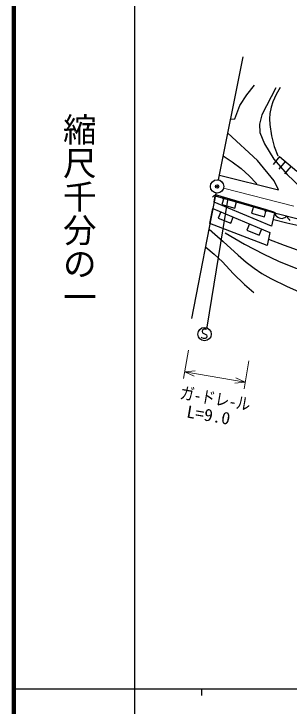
# Model space of a CAD drawing. Units: millimetres, scale not verified. Extents: x 40000 to 680000, y 20000 to 380000.
# Drawn here: x 40000 to 81090, y 202409 to 305784 of the extents above; entities that cross this region are included whole.
import ezdxf
from ezdxf.enums import TextEntityAlignment as Align

# ---------------------------------------------------------------- set-up
doc = ezdxf.new("R2010")
doc.units = ezdxf.units.MM
doc.header["$LTSCALE"] = 1000
doc.header["$PDMODE"] = 32
doc.header["$PDSIZE"] = 500
doc.linetypes.add('CHAIN', pattern=[18.5, 12, -1.5, 3.5, -1.5])
for name, color, linetype, lineweight in [('M-BGD', 7, 'Continuous', 25), ('M-BMK', 2, 'CHAIN', 13), ('M-BMK-OTRS', 5, 'Continuous', 25), ('M-BMK-SRVR', 3, 'Continuous', 25), ('M-STR-HTXT', 7, 'Continuous', 13), ('M-TTL', 2, 'Continuous', 140), ('M-TTL-BAND', 7, 'Continuous', 25)]:
    doc.layers.add(name, color=color, linetype=linetype, lineweight=lineweight)
doc.layers.add('M-OTRS', color=6, linetype='Continuous')
doc.styles.add('@ＭＳ ゴシック', font='')
doc.styles.add('ＭＳ ゴシック', font='')
doc.styles.get('@ＭＳ ゴシック').set_extended_font_data('@MS Gothic')
doc.styles.get('ＭＳ ゴシック').set_extended_font_data('MS Gothic')

msp = doc.modelspace()

# ---------------------------------------------------------------- linework, layer by layer
at = {"layer": 'M-BGD'}
for p, q in [((74752, 293706), (75909, 295117)), ((79125, 294722), (77009, 290715)), ((73708, 292098), (74752, 293706)), ((72974, 290109), (73708, 292098)), ((77009, 290715), (76642, 289333)), ((72346, 290049), (72974, 290109)), ((76642, 289333), (76699, 288091)), ((76360, 283873), (71931, 287976)), ((76699, 288091), (77404, 286370)), ((77404, 286370), (78815, 284098)), ((79657, 284461), (78695, 283310)), ((79657, 284461), (82237, 282303)), ((78871, 280826), (76360, 283873)), ((78815, 284098), (80818, 281813)), ((80517, 283742), (79555, 282591)), ((81377, 283023), (80415, 281872)), ((70673, 281682), (79520, 279528)), ((80818, 281813), (82850, 279866)), ((79520, 279528), (78871, 280826)), ((69700, 278388), (69723, 278464)), ((69723, 278464), (69795, 278568)), ((69795, 278568), (69881, 278647)), ((69881, 278647), (70005, 278715)), ((69884, 277671), (70069, 278626)), ((70005, 278715), (70118, 278744)), ((70069, 278626), (78922, 276089)), ((70118, 278744), (70264, 278743)), ((70264, 278743), (70417, 278697)), ((70417, 278697), (71376, 278414)), ((71321, 278267), (71046, 277306)), ((71376, 278414), (77635, 276565)), ((78442, 274057), (69884, 277671)), ((71046, 277306), (72968, 276755)), ((72968, 276755), (73244, 277716)), ((69262, 274472), (69697, 276709)), ((69697, 276709), (78217, 273154)), ((70904, 276206), (70519, 275283)), ((75748, 276999), (75472, 276037)), ((75472, 276037), (77395, 275486)), ((77395, 275486), (77670, 276448)), ((77635, 276565), (78594, 276281)), ((78922, 276089), (78442, 274057)), ((78594, 276281), (78748, 276236)), ((78748, 276236), (78838, 276188)), ((78838, 276188), (78936, 276097)), ((78922, 276089), (82618, 275130)), ((78922, 276089), (78985, 275876)), ((78936, 276097), (78996, 276017)), ((78996, 276017), (79031, 275923)), ((70519, 275283), (72364, 274513)), ((72364, 274513), (72750, 275436)), ((78985, 275876), (79066, 275737)), ((79045, 275689), (79028, 275632)), ((79031, 275923), (79054, 275791)), ((79054, 275791), (79045, 275689)), ((79066, 275737), (79185, 275589)), ((79185, 275589), (79377, 275421)), ((79377, 275421), (79588, 275327)), ((79588, 275327), (79809, 275270)), ((79809, 275270), (80039, 275249)), ((80039, 275249), (80288, 275302)), ((80288, 275302), (80464, 275375)), ((80464, 275375), (80603, 275456)), ((80603, 275456), (80761, 275612)), ((80761, 275612), (80824, 275399)), ((80824, 275399), (80905, 275260)), ((80905, 275260), (81024, 275111)), ((81024, 275111), (81216, 274944)), ((77822, 271179), (69262, 274472)), ((75164, 274428), (74779, 273505)), ((74779, 273505), (76625, 272735)), ((76625, 272735), (77010, 273658)), ((78217, 273154), (77822, 271179))]:
    msp.add_line(p, q, dxfattribs=at)
for points in [[(79766, 294775), (79166, 293737), (78667, 292668), (78398, 291868), (78197, 290884), (78140, 290085), (78188, 289262), (78477, 287567), (78860, 285973), (79424, 284600)], [(71231, 284558), (72577, 283689), (73924, 282688), (75113, 281615), (76220, 280470), (76276, 280411)], [(78798, 275067), (80733, 274560), (82518, 274192), (83330, 273998), (84462, 273603), (85589, 273188), (86758, 272882), (88174, 272669), (89769, 272537), (91149, 272375), (92523, 272106), (95536, 271395), (98750, 270522), (100046, 270065), (101328, 269505), (109879, 265234), (113257, 263310)], [(69136, 273613), (71265, 271794), (73466, 269771), (74666, 268713), (75850, 267803), (77018, 267030), (78352, 266281), (80816, 265059), (83379, 263912), (84530, 263566), (85868, 263288), (87445, 263018), (88876, 262674), (89815, 262332), (90721, 261882), (91966, 261130)], [(71531, 273100), (74445, 271414), (77299, 269878), (79494, 268870), (82082, 267802), (83443, 267444), (84955, 267158), (87124, 266781), (89172, 266315), (91668, 265594), (93943, 264809), (95169, 264135), (96319, 263386), (99448, 261215)], [(78029, 272117), (80338, 271219), (82985, 270312), (84589, 269817), (86237, 269424), (89785, 269070), (93319, 268606), (95033, 268272), (96776, 267822), (98212, 267342), (99694, 266736), (101427, 265890), (103341, 264836), (107742, 262156)], [(68666, 270920), (69908, 269908), (71118, 268779), (72756, 267023), (74441, 265369), (75806, 264165)]]:
    msp.add_lwpolyline(points, dxfattribs=at)
for centre, radius in [((71334, 278270), 150), ((71334, 278270), 90), ((71334, 278270), 30), ((77593, 276421), 150), ((77593, 276421), 90), ((77593, 276421), 30)]:
    msp.add_circle(centre, radius, dxfattribs=at)
at = {"layer": 'M-BMK'}
msp.add_line((71306, 279755), (81779, 277057), dxfattribs=at)
at = {"layer": 'M-BMK-OTRS'}
for p, q in [((70533, 280985), (74212, 299379)), ((70146, 279023), (66503, 260284))]:
    msp.add_line(p, q, dxfattribs=at)
at = {"layer": 'M-BMK-SRVR'}
for radius in [1000, 40]:
    msp.add_circle((70337, 280005), radius, dxfattribs=at)
at = {"layer": 'M-OTRS'}
msp.add_point((70337, 280005), dxfattribs=at)
at = {"layer": 'M-STR-HTXT'}
for p, q in [((66070, 255542), (65343, 251355)), ((74352, 249790), (75079, 253977)), ((65514, 252340), (67064, 252497)), ((66920, 251670), (65514, 252340)), ((65514, 252340), (74523, 250775)), ((73117, 251446), (74523, 250775)), ((74523, 250775), (72973, 250618))]:
    msp.add_line(p, q, dxfattribs=at)
at = {"layer": 'M-TTL'}
msp.add_line((40000, 380000), (40000, 20000), dxfattribs=at)
at = {"layer": 'M-TTL-BAND'}
for p, q in [((58000, 370000), (58000, 20000)), ((68876, 259009), (71940, 277947)), ((68139, 258605), (68099, 258365)), ((68379, 258725), (68139, 258605)), ((68539, 258725), (68379, 258725)), ((68699, 258685), (68539, 258725)), ((68779, 258605), (68699, 258685)), ((68059, 257405), (67979, 257525)), ((68299, 257285), (68059, 257405)), ((68099, 258365), (68179, 258165)), ((68179, 258165), (68739, 257845)), ((68779, 257405), (68579, 257285)), ((68739, 257845), (68819, 257645)), ((68819, 257645), (68779, 257405)), ((68579, 257285), (68299, 257285)), ((40000, 205000), (579000, 205000)), ((68000, 205000), (68000, 204000))]:
    msp.add_line(p, q, dxfattribs=at)
msp.add_circle((68459, 257965), 1000, dxfattribs=at)

# ---------------------------------------------------------------- texts
at = {"layer": 'M-STR-HTXT', "style": 'ＭＳ ゴシック'}
for s, rotation, width, p in [('ガ-ドレ-ル', 350.1, 0.85, (64583, 247816)), ('L=9.0', 350.2, 1.05, (65579, 244987))]:
    msp.add_text(s, height=1833, rotation=rotation, dxfattribs=dict(at, width=width)).set_placement(p, align=Align.BOTTOM_LEFT)
at = {"layer": 'M-TTL-BAND', "style": '@ＭＳ ゴシック'}
msp.add_text('縮尺千分の一', height=3666, rotation=270, dxfattribs=at).set_placement((49777, 261030), align=Align.MIDDLE_RIGHT)

doc.saveas('drawing.dxf')
